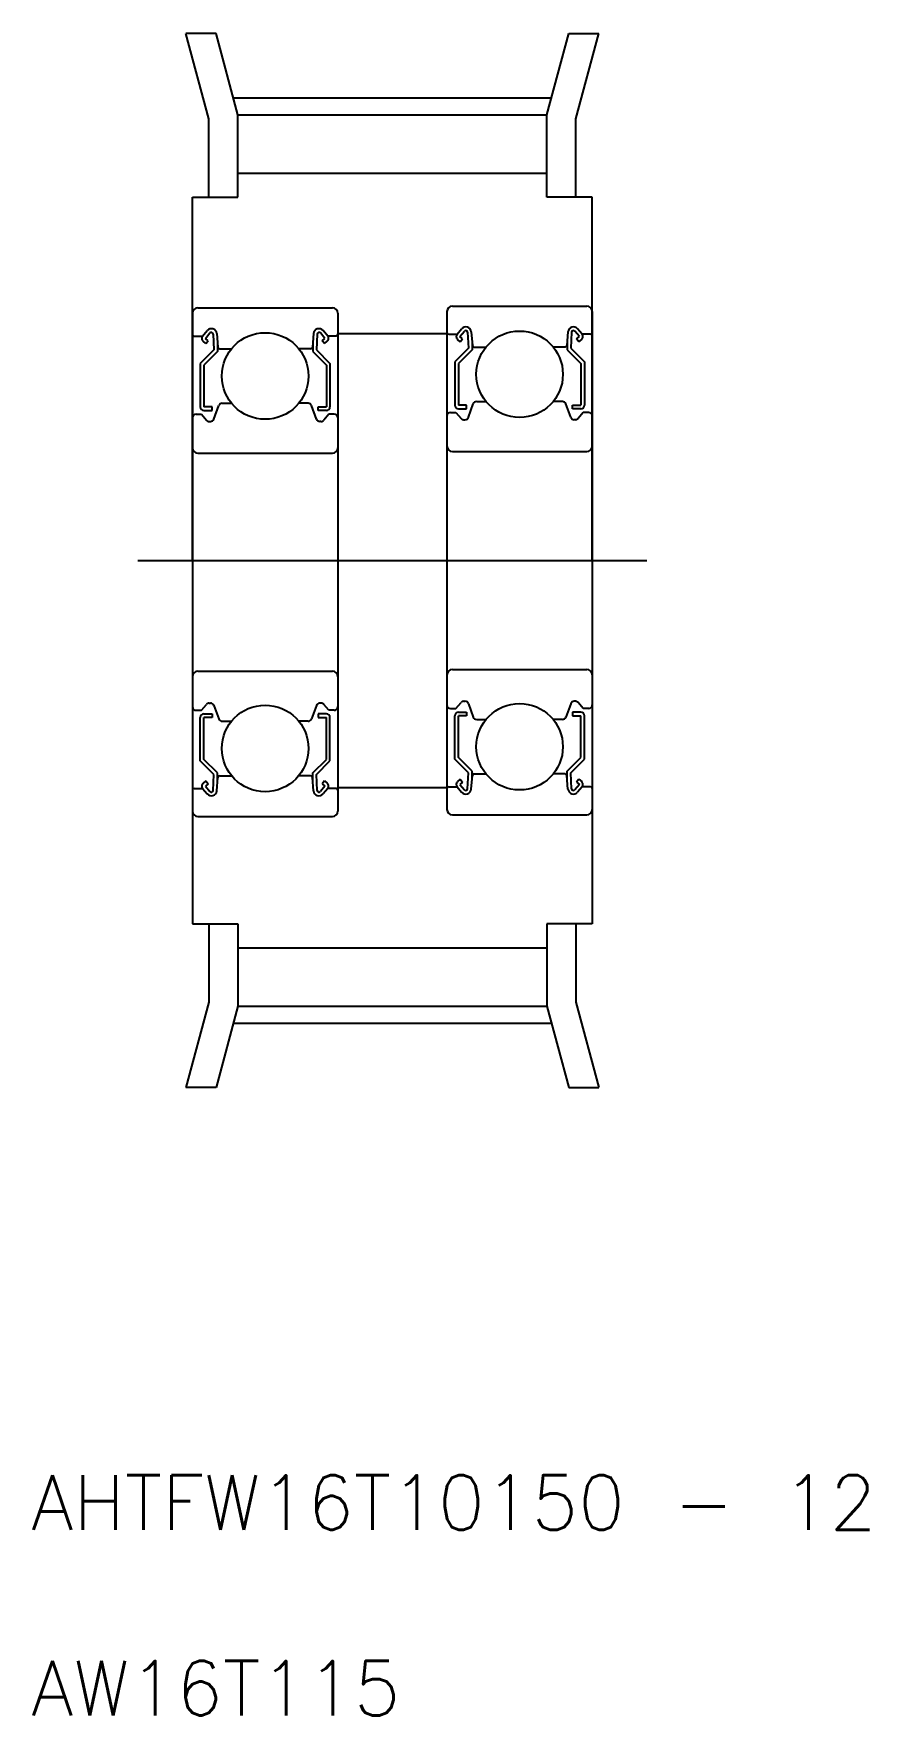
# Model space of a CAD drawing. Extents: x 22 to 68, y 0.3 to 92.9.
import ezdxf
from ezdxf.enums import TextEntityAlignment as Align

# ---------------------------------------------------------------- set-up
doc = ezdxf.new("R2010")
doc.units = 0
doc.linetypes.add('CENTER', pattern=[50.8, 31.75, -6.35, 6.35, -6.35])
doc.layers.get('0').update_dxf_attribs({"linetype": 'CONTINUOUS'})
doc.layers.add('CENTER', color=1, linetype='CONTINUOUS')
doc.styles.get("Standard").update_dxf_attribs({"font": 'txt.shx', "bigfont": 'bigfont.shx'})

msp = doc.modelspace()

# ---------------------------------------------------------------- linework, layer by layer
at = {"color": 7, "linetype": 'CONTINUOUS'}
for p, q in [((32.017, 92.881), (30.361, 92.881)), ((31.616, 88.196), (30.361, 92.881)), ((33.216, 88.406), (32.017, 92.881)), ((50.216, 88.406), (51.416, 92.881)), ((51.416, 92.881), (53.072, 92.881)), ((51.816, 88.196), (53.072, 92.881)), ((31.616, 83.881), (31.616, 88.196)), ((33.216, 83.881), (33.216, 88.406)), ((33.216, 88.406), (50.216, 88.406)), ((50.216, 83.881), (50.216, 88.406)), ((51.816, 83.881), (51.816, 88.196)), ((33.216, 85.206), (50.216, 85.206)), ((30.716, 83.881), (33.216, 83.881)), ((30.716, 63.881), (30.716, 83.881)), ((52.716, 83.881), (50.216, 83.881)), ((52.716, 63.881), (52.716, 83.881)), ((31.016, 77.786), (38.416, 77.786)), ((45.016, 77.881), (52.416, 77.881)), ((30.716, 77.486), (30.716, 50.086)), ((38.716, 77.486), (38.716, 50.086)), ((44.716, 77.581), (44.716, 50.181)), ((52.716, 77.581), (52.716, 50.181)), ((30.816, 76.236), (31.276, 76.236)), ((31.276, 76.236), (31.526, 76.533)), ((31.454, 75.826), (31.301, 75.954)), ((31.429, 76.107), (31.68, 76.405)), ((31.582, 75.979), (31.429, 76.107)), ((31.454, 75.826), (31.582, 75.979)), ((31.856, 76.346), (31.899, 75.469)), ((32.055, 76.367), (32.119, 75.627)), ((37.378, 76.367), (37.313, 75.627)), ((37.577, 76.346), (37.533, 75.469)), ((38.003, 76.107), (37.753, 76.405)), ((37.85, 75.979), (38.003, 76.107)), ((37.978, 75.826), (37.85, 75.979)), ((38.156, 76.236), (37.907, 76.533)), ((37.978, 75.826), (38.132, 75.954)), ((38.616, 76.236), (38.156, 76.236)), ((38.716, 76.381), (44.716, 76.381)), ((44.816, 76.331), (45.276, 76.331)), ((45.276, 76.331), (45.526, 76.629)), ((45.454, 75.921), (45.301, 76.049)), ((45.429, 76.202), (45.68, 76.501)), ((45.582, 76.074), (45.429, 76.202)), ((45.454, 75.921), (45.582, 76.074)), ((45.856, 76.441), (45.899, 75.564)), ((46.055, 76.462), (46.119, 75.723)), ((46.099, 75.951), (46.099, 75.481)), ((51.378, 76.462), (51.313, 75.723)), ((51.333, 75.951), (51.333, 75.481)), ((51.577, 76.441), (51.533, 75.564)), ((52.003, 76.202), (51.753, 76.501)), ((51.85, 76.074), (52.003, 76.202)), ((51.978, 75.921), (51.85, 76.074)), ((52.156, 76.331), (51.907, 76.629)), ((51.978, 75.921), (52.132, 76.049)), ((52.616, 76.331), (52.156, 76.331)), ((31.899, 75.469), (31.149, 74.719)), ((32.099, 75.386), (31.349, 74.636)), ((32.099, 75.856), (32.099, 75.386)), ((32.219, 75.536), (32.867, 75.536)), ((37.214, 75.536), (36.566, 75.536)), ((37.333, 75.856), (37.333, 75.386)), ((37.333, 75.386), (38.083, 74.636)), ((37.533, 75.469), (38.283, 74.719)), ((45.899, 75.564), (45.149, 74.814)), ((46.099, 75.481), (45.349, 74.731)), ((46.219, 75.631), (46.867, 75.631)), ((51.214, 75.631), (50.566, 75.631)), ((51.333, 75.481), (52.083, 74.731)), ((51.533, 75.564), (52.283, 74.814)), ((31.149, 74.719), (31.149, 72.336)), ((31.349, 74.636), (31.349, 72.336)), ((38.083, 74.636), (38.083, 72.336)), ((38.283, 74.719), (38.283, 72.336)), ((45.149, 74.814), (45.149, 72.431)), ((45.349, 74.731), (45.349, 72.431)), ((52.083, 74.731), (52.083, 72.431)), ((52.283, 74.814), (52.283, 72.431)), ((31.799, 72.336), (31.349, 72.336)), ((31.799, 72.136), (31.799, 72.336)), ((31.898, 71.667), (32.167, 72.404)), ((32.355, 72.536), (32.867, 72.536)), ((37.078, 72.536), (36.566, 72.536)), ((37.535, 71.667), (37.266, 72.404)), ((37.633, 72.136), (37.633, 72.336)), ((37.633, 72.336), (38.083, 72.336)), ((45.799, 72.431), (45.349, 72.431)), ((45.349, 72.231), (45.799, 72.231)), ((45.799, 72.231), (45.799, 72.431)), ((45.898, 71.763), (46.167, 72.5)), ((46.355, 72.631), (46.867, 72.631)), ((51.078, 72.631), (50.566, 72.631)), ((51.535, 71.763), (51.266, 72.5)), ((51.633, 72.431), (52.083, 72.431)), ((51.633, 72.231), (51.633, 72.431)), ((52.083, 72.231), (51.633, 72.231)), ((30.916, 71.936), (31.216, 71.936)), ((31.216, 71.936), (31.492, 71.607)), ((31.349, 72.136), (31.799, 72.136)), ((31.645, 71.536), (31.71, 71.536)), ((38.083, 72.136), (37.633, 72.136)), ((37.788, 71.536), (37.723, 71.536)), ((38.216, 71.936), (37.941, 71.607)), ((38.516, 71.936), (38.216, 71.936)), ((44.916, 72.031), (45.216, 72.031)), ((45.216, 72.031), (45.492, 71.703)), ((45.645, 71.631), (45.71, 71.631)), ((51.788, 71.631), (51.723, 71.631)), ((52.216, 72.031), (51.941, 71.703)), ((52.516, 72.031), (52.216, 72.031)), ((31.016, 69.786), (38.416, 69.786)), ((45.016, 69.881), (52.416, 69.881)), ((30.716, 63.881), (30.716, 43.881)), ((52.716, 63.881), (52.716, 43.881)), ((31.016, 57.786), (38.416, 57.786)), ((45.016, 57.881), (52.416, 57.881)), ((30.916, 55.636), (31.216, 55.636)), ((31.216, 55.636), (31.492, 55.964)), ((31.645, 56.036), (31.71, 56.036)), ((31.898, 55.904), (32.167, 55.167)), ((37.535, 55.904), (37.266, 55.167)), ((37.788, 56.036), (37.723, 56.036)), ((38.216, 55.636), (37.941, 55.964)), ((38.516, 55.636), (38.216, 55.636)), ((44.916, 55.731), (45.216, 55.731)), ((45.216, 55.731), (45.492, 56.06)), ((45.645, 56.131), (45.71, 56.131)), ((45.898, 56), (46.167, 55.263)), ((51.535, 56), (51.266, 55.263)), ((51.788, 56.131), (51.723, 56.131)), ((52.216, 55.731), (51.941, 56.06)), ((52.516, 55.731), (52.216, 55.731)), ((31.149, 52.853), (31.149, 55.236)), ((31.349, 55.436), (31.799, 55.436)), ((31.799, 55.236), (31.349, 55.236)), ((31.349, 52.936), (31.349, 55.236)), ((31.799, 55.436), (31.799, 55.236)), ((32.355, 55.036), (32.867, 55.036)), ((32.483, 55.036), (32.483, 55.036)), ((32.611, 55.036), (32.611, 55.036)), ((37.078, 55.036), (36.566, 55.036)), ((38.083, 55.436), (37.633, 55.436)), ((37.633, 55.436), (37.633, 55.236)), ((37.633, 55.236), (38.083, 55.236)), ((38.083, 52.936), (38.083, 55.236)), ((38.283, 52.853), (38.283, 55.236)), ((45.149, 52.948), (45.149, 55.331)), ((45.349, 55.531), (45.799, 55.531)), ((45.349, 53.031), (45.349, 55.331)), ((45.799, 55.331), (45.349, 55.331)), ((45.799, 55.531), (45.799, 55.331)), ((46.355, 55.131), (46.867, 55.131)), ((46.483, 55.131), (46.483, 55.131)), ((46.611, 55.131), (46.611, 55.131)), ((51.078, 55.131), (50.566, 55.131)), ((51.633, 55.531), (51.633, 55.331)), ((52.083, 55.531), (51.633, 55.531)), ((51.633, 55.331), (52.083, 55.331)), ((52.083, 53.031), (52.083, 55.331)), ((52.283, 52.948), (52.283, 55.331)), ((31.899, 52.103), (31.149, 52.853)), ((32.099, 52.186), (31.349, 52.936)), ((37.333, 52.186), (38.083, 52.936)), ((37.533, 52.103), (38.283, 52.853)), ((45.899, 52.198), (45.149, 52.948)), ((46.099, 52.281), (45.349, 53.031)), ((51.333, 52.281), (52.083, 53.031)), ((51.533, 52.198), (52.283, 52.948)), ((31.856, 51.226), (31.899, 52.103)), ((32.055, 51.205), (32.119, 51.945)), ((32.099, 51.716), (32.099, 52.186)), ((32.219, 52.036), (32.867, 52.036)), ((37.214, 52.036), (36.566, 52.036)), ((37.378, 51.205), (37.313, 51.945)), ((37.333, 51.716), (37.333, 52.186)), ((37.577, 51.226), (37.533, 52.103)), ((45.454, 51.841), (45.301, 51.713)), ((45.454, 51.841), (45.582, 51.688)), ((45.856, 51.321), (45.899, 52.198)), ((46.055, 51.3), (46.119, 52.04)), ((46.099, 51.811), (46.099, 52.281)), ((46.219, 52.131), (46.867, 52.131)), ((51.214, 52.131), (50.566, 52.131)), ((51.378, 51.3), (51.313, 52.04)), ((51.333, 51.811), (51.333, 52.281)), ((51.577, 51.321), (51.533, 52.198)), ((51.978, 51.841), (51.85, 51.688)), ((51.978, 51.841), (52.132, 51.713)), ((30.816, 51.336), (31.276, 51.336)), ((31.276, 51.336), (31.526, 51.038)), ((31.454, 51.746), (31.301, 51.618)), ((31.582, 51.593), (31.429, 51.465)), ((31.429, 51.465), (31.68, 51.167)), ((31.454, 51.746), (31.582, 51.593)), ((38.003, 51.465), (37.753, 51.167)), ((37.978, 51.746), (37.85, 51.593)), ((37.85, 51.593), (38.003, 51.465)), ((38.156, 51.336), (37.907, 51.038)), ((37.978, 51.746), (38.132, 51.618)), ((38.616, 51.336), (38.156, 51.336)), ((38.716, 51.381), (44.716, 51.381)), ((44.816, 51.431), (45.276, 51.431)), ((45.276, 51.431), (45.526, 51.134)), ((45.582, 51.688), (45.429, 51.56)), ((45.429, 51.56), (45.68, 51.262)), ((52.003, 51.56), (51.753, 51.262)), ((51.85, 51.688), (52.003, 51.56)), ((52.156, 51.431), (51.907, 51.134)), ((52.616, 51.431), (52.156, 51.431)), ((31.016, 49.786), (38.416, 49.786)), ((45.016, 49.881), (52.416, 49.881)), ((30.716, 43.881), (33.216, 43.881)), ((31.616, 43.881), (31.616, 39.567)), ((33.216, 43.881), (33.216, 39.356)), ((52.716, 43.881), (50.216, 43.881)), ((50.216, 43.881), (50.216, 39.356)), ((51.816, 43.881), (51.816, 39.567)), ((33.216, 42.556), (50.216, 42.556)), ((31.616, 39.567), (30.361, 34.881)), ((33.216, 39.356), (32.017, 34.881)), ((33.216, 39.356), (50.216, 39.356)), ((50.216, 39.356), (51.416, 34.881)), ((51.816, 39.567), (53.072, 34.881)), ((32.017, 34.881), (30.361, 34.881)), ((51.416, 34.881), (53.072, 34.881))]:
    msp.add_line(p, q, dxfattribs=at)
for centre in [(34.716, 74.036), (48.716, 74.131), (34.716, 53.536), (48.716, 53.631)]:
    msp.add_circle(centre, 2.381, dxfattribs=at)
for centre, radius, start, end in [((31.016, 77.486), 0.3, 90, 180), ((38.416, 77.486), 0.3, 0, 90), ((45.016, 77.581), 0.3, 90, 180), ((52.416, 77.581), 0.3, 0, 90), ((30.816, 76.336), 0.1, 180, 270), ((31.43, 76.107), 0.2, 140.00197, 230.08631), ((31.756, 76.341), 0.3, 4.99676, 140.00197), ((31.756, 76.341), 0.1, 2.81979, 140.00215), ((37.677, 76.341), 0.3, 39.99803, 175.00324), ((37.677, 76.341), 0.1, 39.99785, 177.18021), ((38.003, 76.107), 0.2, 309.91369, 39.99803), ((38.616, 76.336), 0.1, 270, 0), ((44.816, 76.431), 0.1, 180, 270), ((45.43, 76.203), 0.2, 140.00197, 230.08631), ((45.756, 76.436), 0.3, 4.99676, 140.00197), ((45.756, 76.436), 0.1, 2.81979, 140.00215), ((51.677, 76.436), 0.3, 39.99803, 175.00324), ((51.677, 76.436), 0.1, 39.99785, 177.18021), ((52.003, 76.203), 0.2, 309.91369, 39.99803), ((52.616, 76.431), 0.1, 270, 0), ((32.219, 75.636), 0.1, 184.99676, 269.99912), ((37.214, 75.636), 0.1, 270.00088, 355.00324), ((46.219, 75.731), 0.1, 184.99676, 269.99912), ((51.214, 75.731), 0.1, 270.00088, 355.00324), ((31.349, 72.336), 0.2, 180, 270), ((32.355, 72.336), 0.2, 90, 159.99165), ((37.078, 72.336), 0.2, 20.00835, 90), ((38.083, 72.336), 0.2, 270, 0), ((45.349, 72.431), 0.2, 180, 270), ((46.355, 72.431), 0.2, 90, 159.99165), ((51.078, 72.431), 0.2, 20.00835, 90), ((52.083, 72.431), 0.2, 270, 0), ((30.916, 71.736), 0.2, 90, 180), ((31.645, 71.736), 0.2, 219.9952, 270), ((31.71, 71.736), 0.2, 270, 339.99165), ((37.723, 71.736), 0.2, 200.00835, 270), ((37.788, 71.736), 0.2, 270, 320.0048), ((38.516, 71.736), 0.2, 0, 90), ((44.916, 71.831), 0.2, 90, 180), ((45.645, 71.831), 0.2, 219.9952, 270), ((45.71, 71.831), 0.2, 270, 339.99165), ((51.723, 71.831), 0.2, 200.00835, 270), ((51.788, 71.831), 0.2, 270, 320.0048), ((52.516, 71.831), 0.2, 0, 90), ((31.016, 70.086), 0.3, 180, 270), ((38.416, 70.086), 0.3, 270, 0), ((45.016, 70.181), 0.3, 180, 270), ((52.416, 70.181), 0.3, 270, 0), ((31.016, 57.486), 0.3, 90, 180), ((38.416, 57.486), 0.3, 0, 90), ((45.016, 57.581), 0.3, 90, 180), ((52.416, 57.581), 0.3, 0, 90), ((30.916, 55.836), 0.2, 180, 270), ((31.645, 55.836), 0.2, 90, 140.0048), ((31.71, 55.836), 0.2, 20.00835, 90), ((37.723, 55.836), 0.2, 90, 159.99165), ((37.788, 55.836), 0.2, 39.9952, 90), ((38.516, 55.836), 0.2, 270, 0), ((44.916, 55.931), 0.2, 180, 270), ((45.645, 55.931), 0.2, 90, 140.0048), ((45.71, 55.931), 0.2, 20.00835, 90), ((51.723, 55.931), 0.2, 90, 159.99165), ((51.788, 55.931), 0.2, 39.9952, 90), ((52.516, 55.931), 0.2, 270, 0), ((31.349, 55.236), 0.2, 90, 180), ((32.355, 55.236), 0.2, 200.00835, 270), ((37.078, 55.236), 0.2, 270, 339.99165), ((38.083, 55.236), 0.2, 0, 90), ((45.349, 55.331), 0.2, 90, 180), ((46.355, 55.331), 0.2, 200.00835, 270), ((51.078, 55.331), 0.2, 270, 339.99165), ((52.083, 55.331), 0.2, 0, 90), ((32.219, 51.936), 0.1, 90.00088, 175.00324), ((37.214, 51.936), 0.1, 4.99676, 89.99912), ((46.219, 52.031), 0.1, 90.00088, 175.00324), ((51.214, 52.031), 0.1, 4.99676, 89.99912), ((30.816, 51.236), 0.1, 90, 180), ((31.43, 51.464), 0.2, 129.91369, 219.99803), ((31.756, 51.231), 0.3, 219.99803, 355.00324), ((31.756, 51.231), 0.1, 219.99785, 357.18021), ((37.677, 51.231), 0.3, 184.99676, 320.00197), ((37.677, 51.231), 0.1, 182.81979, 320.00215), ((38.003, 51.464), 0.2, 320.00197, 50.08631), ((38.616, 51.236), 0.1, 0, 90), ((44.816, 51.331), 0.1, 90, 180), ((45.43, 51.56), 0.2, 129.91369, 219.99803), ((45.756, 51.327), 0.3, 219.99803, 355.00324), ((45.756, 51.326), 0.1, 219.99785, 357.18021), ((51.677, 51.327), 0.3, 184.99676, 320.00197), ((51.677, 51.326), 0.1, 182.81979, 320.00215), ((52.003, 51.56), 0.2, 320.00197, 50.08631), ((52.616, 51.331), 0.1, 0, 90), ((31.016, 50.086), 0.3, 180, 270), ((38.416, 50.086), 0.3, 270, 0), ((45.016, 50.181), 0.3, 180, 270), ((52.416, 50.181), 0.3, 270, 0)]:
    msp.add_arc(centre, radius, start, end, dxfattribs=at)
at = {"layer": 'CENTER', "color": 1, "linetype": 'CENTER'}
for p, q in [((32.965, 89.346), (50.468, 89.346)), ((27.716, 63.881), (55.716, 63.881)), ((32.965, 38.416), (50.468, 38.416))]:
    msp.add_line(p, q, dxfattribs=at)

# ---------------------------------------------------------------- texts
at = {"color": 7, "linetype": 'CONTINUOUS'}
for s, p in [('AHTFW16T10150 - 12', (21.852, 9.634)), ('AW16T115', (21.852, -0.586))]:
    msp.add_text(s, height=3, dxfattribs=at).set_placement(p, align=Align.BOTTOM_LEFT)

doc.saveas('drawing.dxf')
